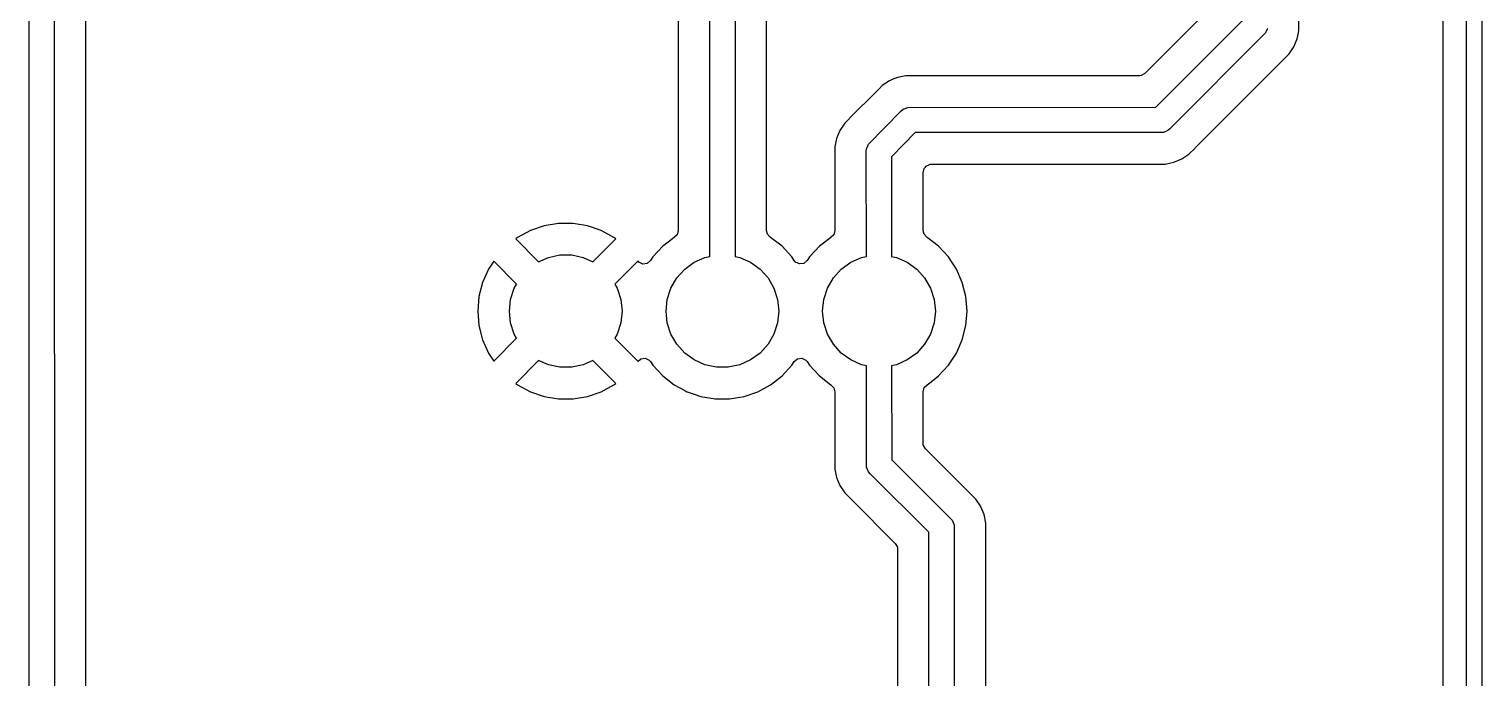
# Model space of a CAD drawing. Extents: x -25 to 25, y -54 to 54.
# Drawn here: x 1.93 to 25.12, y -28.4 to -18.05 of the extents above; entities that cross this region are included whole.
import ezdxf

# ---------------------------------------------------------------- set-up
doc = ezdxf.new("R2010")
doc.units = 0
doc.layers.add('BLACK', color=7, linetype='CONTINUOUS')

msp = doc.modelspace()

# ---------------------------------------------------------------- linework, layer by layer
at = {"layer": 'BLACK', "linetype": 'CONTINUOUS'}
for p, q in [((24.4995, 50.99625), (24.4995, -50.996249)), ((24.877401, -50.989479), (24.875, 51)), ((25.122598, 50.98948), (25.125, -51)), ((22.2037, -18.069311), (22.2037, 4.569309)), ((1.935704, -48.674642), (1.931896, -8.664437)), ((2.334396, -8.665174), (2.338192, -48.555085)), ((12.800382, -21.677363), (12.796828, -11.579614)), ((13.199296, -11.460358), (13.202893, -21.678059)), ((12.2963, -11.842844), (12.2963, -21.264506)), ((2.8387, -30.628711), (2.8387, -15.549994)), ((13.7037, -21.264506), (13.7037, -15.549994)), ((20.759981, -17.744837), (19.744837, -18.759981)), ((19.920951, -19.296876), (21.300681, -17.912151)), ((21.694281, -18.051749), (21.668955, -18.112892)), ((21.699296, -18.039643), (21.694281, -18.051749)), ((22.195383, -18.111119), (22.2037, -18.069311)), ((21.668954, -18.112893), (20.143684, -19.643684)), ((21.668955, -18.112892), (21.668954, -18.112893)), ((22.123611, -18.333327), (22.176657, -18.205262)), ((22.176657, -18.205262), (22.185697, -18.159814)), ((22.185697, -18.159814), (22.195383, -18.111119)), ((20.55367, -19.941511), (21.948579, -18.546602)), ((21.948579, -18.546602), (21.948583, -18.5466)), ((21.948583, -18.5466), (22.0466, -18.448583)), ((22.0466, -18.448583), (22.123611, -18.333327)), ((19.744837, -18.759981), (19.683514, -18.793466)), ((15.502408, -19.002408), (15.4534, -19.051417)), ((15.551416, -18.9534), (15.502408, -19.002408)), ((15.666669, -18.876391), (15.551416, -18.9534)), ((15.666673, -18.876389), (15.666669, -18.876391)), ((15.711701, -18.857738), (15.666673, -18.876389)), ((15.794738, -18.823342), (15.711701, -18.857738)), ((15.794744, -18.82334), (15.794738, -18.823342)), ((15.930689, -18.796299), (15.794744, -18.82334)), ((15.930692, -18.796299), (15.930689, -18.796299)), ((16.069309, -18.796299), (15.930692, -18.796299)), ((16.075423, -18.796299), (16.069309, -18.796299)), ((16.075443, -18.7963), (16.075423, -18.796299)), ((19.657156, -18.7963), (16.075443, -18.7963)), ((19.683514, -18.793466), (19.657156, -18.7963)), ((15.453397, -19.05142), (15.05142, -19.453397)), ((15.4534, -19.051417), (15.453397, -19.05142)), ((15.051417, -19.4534), (15.002408, -19.502408)), ((15.05142, -19.453397), (15.051417, -19.4534)), ((15.331045, -19.887108), (15.856316, -19.356316)), ((15.856316, -19.356316), (15.887108, -19.331045)), ((15.887108, -19.331045), (15.960358, -19.300704)), ((15.960358, -19.300704), (19.920951, -19.296876)), ((14.876386, -19.666676), (14.823343, -19.794735)), ((14.9534, -19.551416), (14.876386, -19.666676)), ((15.002408, -19.502408), (14.9534, -19.551416)), ((16.079662, -19.703123), (15.699487, -20.087294)), ((20.039642, -19.699296), (16.079662, -19.703123)), ((20.039643, -19.699296), (20.039642, -19.699296)), ((20.112892, -19.668955), (20.039643, -19.699296)), ((20.143684, -19.643684), (20.112892, -19.668955)), ((14.823341, -19.794743), (14.796299, -19.930689)), ((14.796299, -19.930689), (14.796299, -20.075421)), ((14.823343, -19.794735), (14.823341, -19.794743)), ((15.300704, -19.960358), (15.308511, -19.941511)), ((15.308511, -19.941511), (15.331045, -19.887108)), ((20.546601, -19.948581), (20.553667, -19.941515)), ((20.553667, -19.941515), (20.55367, -19.941511)), ((14.796299, -20.075421), (14.7963, -20.075442)), ((14.7963, -20.075442), (14.7963, -21.264506)), ((15.2968, -20), (15.300704, -19.960358)), ((15.299329, -21.677587), (15.2968, -20)), ((15.699487, -20.087294), (15.701885, -21.677845)), ((20.160768, -20.185507), (20.205262, -20.176657)), ((20.205262, -20.176657), (20.333327, -20.123611)), ((20.333327, -20.123611), (20.367915, -20.1005)), ((20.367915, -20.1005), (20.448583, -20.0466)), ((20.448583, -20.0466), (20.5466, -19.948583)), ((20.5466, -19.948583), (20.546601, -19.948581)), ((16.2037, -20.342844), (16.223385, -20.275805)), ((16.2037, -21.264506), (16.2037, -20.342844)), ((16.223385, -20.275805), (16.240019, -20.255163)), ((16.240019, -20.255163), (16.255163, -20.240019)), ((16.255163, -20.240019), (16.316486, -20.206534)), ((16.316486, -20.206534), (16.342844, -20.2037)), ((16.342844, -20.2037), (19.924558, -20.2037)), ((19.924558, -20.2037), (19.924578, -20.203701)), ((19.924578, -20.203701), (19.930692, -20.203701)), ((19.930692, -20.203701), (20.06931, -20.203701)), ((20.06931, -20.203701), (20.160768, -20.185507)), ((9.935697, -21.263523), (9.73165, -21.373949)), ((9.935706, -21.26352), (9.935697, -21.263523)), ((10.155139, -21.188188), (9.935706, -21.26352)), ((10.383993, -21.15), (10.155139, -21.188188)), ((10.616007, -21.15), (10.383993, -21.15)), ((10.84486, -21.188188), (10.616007, -21.15)), ((11.064293, -21.26352), (10.84486, -21.188188)), ((11.064302, -21.263523), (11.064293, -21.26352)), ((11.268354, -21.373951), (11.064302, -21.263523)), ((12.276615, -21.331545), (12.235182, -21.369975)), ((12.2963, -21.264506), (12.276615, -21.331545)), ((13.719091, -21.32434), (13.7037, -21.264506)), ((13.764916, -21.369823), (13.719091, -21.32434)), ((14.776615, -21.331545), (14.735182, -21.369975)), ((14.7963, -21.264506), (14.776615, -21.331545)), ((16.219091, -21.32434), (16.2037, -21.264506)), ((16.264916, -21.369823), (16.219091, -21.32434)), ((9.73165, -21.373949), (9.7012, -21.397647)), ((9.7012, -21.397647), (10.066696, -21.763143)), ((10.933302, -21.763142), (11.298797, -21.397647)), ((11.26836, -21.373955), (11.268354, -21.373951)), ((11.298797, -21.397645), (11.26836, -21.373955)), ((11.298797, -21.397647), (11.298797, -21.397645)), ((12.048217, -21.516086), (11.891018, -21.68685)), ((12.134946, -21.448583), (12.048217, -21.516086)), ((12.231374, -21.37353), (12.134946, -21.448583)), ((12.231376, -21.373528), (12.231374, -21.37353)), ((12.235671, -21.370723), (12.231376, -21.373528)), ((12.235182, -21.369975), (12.235671, -21.370723)), ((13.764329, -21.370723), (13.764916, -21.369823)), ((13.768617, -21.373525), (13.764329, -21.370723)), ((13.768626, -21.37353), (13.768617, -21.373525)), ((13.951784, -21.516087), (13.768626, -21.37353)), ((14.108979, -21.686847), (13.951784, -21.516087)), ((14.548216, -21.516087), (14.398016, -21.679249)), ((14.568885, -21.5), (14.548216, -21.516087)), ((14.634946, -21.448583), (14.568885, -21.5)), ((14.731374, -21.37353), (14.634946, -21.448583)), ((14.731376, -21.373528), (14.731374, -21.37353)), ((14.735671, -21.370723), (14.731376, -21.373528)), ((14.735182, -21.369975), (14.735671, -21.370723)), ((16.264329, -21.370723), (16.264916, -21.369823)), ((16.268617, -21.373525), (16.264329, -21.370723)), ((16.268626, -21.37353), (16.268617, -21.373525)), ((16.451784, -21.516087), (16.268626, -21.37353)), ((16.608979, -21.686847), (16.451784, -21.516087)), ((9.348811, -21.752365), (9.264516, -21.88139)), ((9.715353, -22.118907), (9.348811, -21.752365)), ((10.066696, -21.763143), (10.221885, -21.694049)), ((10.221885, -21.694049), (10.405924, -21.65493)), ((10.405924, -21.65493), (10.594076, -21.65493)), ((10.594076, -21.65493), (10.778115, -21.694049)), ((10.778115, -21.694049), (10.933302, -21.763142)), ((11.651186, -21.752365), (11.284645, -22.118905)), ((11.653084, -21.752562), (11.651186, -21.752365)), ((11.667796, -21.76954), (11.653084, -21.752562)), ((11.731132, -21.799042), (11.667796, -21.76954)), ((11.800363, -21.789618), (11.731132, -21.799042)), ((11.85351, -21.744262), (11.800363, -21.789618)), ((11.891018, -21.68685), (11.85351, -21.744262)), ((12.397782, -21.88117), (12.55, -21.770577)), ((12.55, -21.770577), (12.721885, -21.694049)), ((12.721885, -21.694049), (12.800382, -21.677363)), ((13.202893, -21.678059), (13.278115, -21.694049)), ((13.278115, -21.694049), (13.45, -21.770577)), ((13.45, -21.770577), (13.602218, -21.88117)), ((14.108982, -21.686852), (14.108979, -21.686847)), ((14.108984, -21.686854), (14.108982, -21.686852)), ((14.146192, -21.743804), (14.108984, -21.686854)), ((14.168095, -21.769082), (14.146192, -21.743804)), ((14.23143, -21.798584), (14.168095, -21.769082)), ((14.300662, -21.789161), (14.23143, -21.798584)), ((14.353808, -21.743804), (14.300662, -21.789161)), ((14.391015, -21.686854), (14.353808, -21.743804)), ((14.398016, -21.679249), (14.391015, -21.686854)), ((14.897782, -21.88117), (15.05, -21.770577)), ((15.05, -21.770577), (15.221885, -21.694049)), ((15.221885, -21.694049), (15.299329, -21.677587)), ((15.701885, -21.677845), (15.778115, -21.694049)), ((15.778115, -21.694049), (15.95, -21.770577)), ((15.95, -21.770577), (16.102218, -21.88117)), ((16.60898, -21.686849), (16.608979, -21.686847)), ((16.608983, -21.686852), (16.60898, -21.686849)), ((16.735924, -21.881151), (16.608983, -21.686852)), ((9.264516, -21.88139), (9.171317, -22.093864)), ((12.177809, -22.183937), (12.271885, -22.020993)), ((12.271885, -22.020993), (12.397782, -21.88117)), ((13.602218, -21.88117), (13.728115, -22.020993)), ((13.728115, -22.020993), (13.822191, -22.183937)), ((14.677809, -22.183937), (14.771885, -22.020993)), ((14.771885, -22.020993), (14.897782, -21.88117)), ((16.102218, -21.88117), (16.228115, -22.020993)), ((16.228115, -22.020993), (16.322191, -22.183937)), ((16.829157, -22.093699), (16.735924, -21.881151)), ((9.171317, -22.093864), (9.114361, -22.318781)), ((9.619667, -22.362879), (9.677809, -22.183937)), ((9.677809, -22.183937), (9.715353, -22.118907)), ((11.284645, -22.118905), (11.322191, -22.183937)), ((11.322191, -22.183937), (11.380333, -22.362879)), ((12.119667, -22.362879), (12.177809, -22.183937)), ((13.822191, -22.183937), (13.880333, -22.362879)), ((14.619667, -22.362879), (14.677809, -22.183937)), ((16.322191, -22.183937), (16.380333, -22.362879)), ((16.886133, -22.318691), (16.829157, -22.093699)), ((9.114361, -22.318781), (9.095202, -22.549994)), ((9.6, -22.55), (9.619667, -22.362879)), ((11.380333, -22.362879), (11.4, -22.55)), ((12.1, -22.55), (12.119667, -22.362879)), ((13.880333, -22.362879), (13.9, -22.55)), ((14.6, -22.55), (14.619667, -22.362879)), ((16.380333, -22.362879), (16.4, -22.55)), ((16.886135, -22.318702), (16.886133, -22.318691)), ((16.9053, -22.549993), (16.886135, -22.318702)), ((9.095202, -22.549994), (9.095202, -22.550005)), ((9.095202, -22.550005), (9.114361, -22.781218)), ((9.619667, -22.737121), (9.6, -22.55)), ((11.4, -22.55), (11.380333, -22.737121)), ((12.119667, -22.737121), (12.1, -22.55)), ((13.9, -22.55), (13.880333, -22.737121)), ((14.619667, -22.737121), (14.6, -22.55)), ((16.4, -22.55), (16.380333, -22.737121)), ((16.886135, -22.781297), (16.9053, -22.550006)), ((16.9053, -22.550006), (16.9053, -22.549993)), ((9.114361, -22.781218), (9.171317, -23.006135)), ((9.677809, -22.916063), (9.619667, -22.737121)), ((9.715353, -22.981091), (9.677809, -22.916063)), ((11.322191, -22.916063), (11.284645, -22.981092)), ((11.380333, -22.737121), (11.322191, -22.916063)), ((12.177809, -22.916063), (12.119667, -22.737121)), ((12.271885, -23.079007), (12.177809, -22.916063)), ((13.822191, -22.916063), (13.728115, -23.079007)), ((13.880333, -22.737121), (13.822191, -22.916063)), ((14.677809, -22.916063), (14.619667, -22.737121)), ((14.771885, -23.079007), (14.677809, -22.916063)), ((16.322191, -22.916063), (16.228115, -23.079007)), ((16.380333, -22.737121), (16.322191, -22.916063)), ((16.829157, -23.0063), (16.886134, -22.781305)), ((16.886134, -22.781305), (16.886135, -22.781297)), ((9.171317, -23.006135), (9.264515, -23.218606)), ((9.348812, -23.347633), (9.715353, -22.981091)), ((11.284645, -22.981092), (11.651186, -23.347633)), ((12.397782, -23.21883), (12.271885, -23.079007)), ((13.728115, -23.079007), (13.602218, -23.21883)), ((14.897782, -23.21883), (14.771885, -23.079007)), ((16.228115, -23.079007), (16.102218, -23.21883)), ((16.735924, -23.218849), (16.829157, -23.0063)), ((9.264515, -23.218606), (9.348812, -23.347633)), ((10.066695, -23.336856), (9.701201, -23.702351)), ((10.221885, -23.405951), (10.066695, -23.336856)), ((10.405924, -23.44507), (10.221885, -23.405951)), ((10.778115, -23.405951), (10.594076, -23.44507)), ((10.933304, -23.336856), (10.778115, -23.405951)), ((11.298798, -23.70235), (10.933304, -23.336856)), ((11.651186, -23.347633), (11.655967, -23.347137)), ((11.655967, -23.347137), (11.699036, -23.31038)), ((11.699036, -23.31038), (11.768268, -23.300956)), ((11.768268, -23.300956), (11.831604, -23.330457)), ((11.831604, -23.330457), (11.853509, -23.355737)), ((11.853509, -23.355737), (11.891016, -23.413147)), ((11.891016, -23.413147), (11.891019, -23.413151)), ((11.891019, -23.413151), (11.891021, -23.413153)), ((11.891021, -23.413153), (12.048216, -23.583913)), ((12.55, -23.329423), (12.397782, -23.21883)), ((12.721885, -23.405951), (12.55, -23.329423)), ((12.905924, -23.44507), (12.721885, -23.405951)), ((13.278115, -23.405951), (13.094076, -23.44507)), ((13.45, -23.329423), (13.278115, -23.405951)), ((13.602218, -23.21883), (13.45, -23.329423)), ((13.951784, -23.583913), (14.108979, -23.413153)), ((14.108979, -23.413153), (14.146191, -23.356196)), ((14.146191, -23.356196), (14.199337, -23.310839)), ((14.199337, -23.310839), (14.268569, -23.301415)), ((14.268569, -23.301415), (14.331904, -23.330917)), ((14.331904, -23.330917), (14.353809, -23.356196)), ((14.353809, -23.356196), (14.391016, -23.413147)), ((14.391016, -23.413147), (14.391019, -23.413151)), ((14.391019, -23.413151), (14.391021, -23.413153)), ((14.391021, -23.413153), (14.548216, -23.583913)), ((15.05, -23.329423), (14.897782, -23.21883)), ((15.221885, -23.405951), (15.05, -23.329423)), ((15.298167, -23.422165), (15.221885, -23.405951)), ((15.300704, -25.039642), (15.298167, -23.422165)), ((15.778115, -23.405951), (15.700726, -23.4224)), ((15.700726, -23.4224), (15.703075, -24.920745)), ((15.95, -23.329423), (15.778115, -23.405951)), ((16.102218, -23.21883), (15.95, -23.329423)), ((16.451784, -23.583913), (16.608979, -23.413153)), ((16.608979, -23.413153), (16.735924, -23.218849)), ((10.594076, -23.44507), (10.405924, -23.44507)), ((12.048216, -23.583913), (12.048219, -23.583915)), ((12.048219, -23.583915), (12.048222, -23.583918)), ((12.048222, -23.583918), (12.231365, -23.726464)), ((13.094076, -23.44507), (12.905924, -23.44507)), ((13.830129, -23.6786), (13.951784, -23.583913)), ((14.548216, -23.583913), (14.548219, -23.583915)), ((14.548219, -23.583915), (14.548222, -23.583918)), ((14.548222, -23.583918), (14.731365, -23.726464)), ((16.330129, -23.6786), (16.451784, -23.583913)), ((9.701201, -23.702351), (9.731649, -23.72605)), ((9.731649, -23.72605), (9.935697, -23.836476)), ((9.935697, -23.836476), (9.935706, -23.836479)), ((9.935706, -23.836479), (10.155139, -23.911811)), ((10.84486, -23.911811), (11.064293, -23.836479)), ((11.064293, -23.836479), (11.064301, -23.836476)), ((11.064301, -23.836476), (11.268355, -23.726047)), ((11.268355, -23.726047), (11.298797, -23.702351)), ((11.298797, -23.702351), (11.298798, -23.70235)), ((12.231365, -23.726464), (12.231371, -23.726468)), ((12.231371, -23.726468), (12.231374, -23.72647)), ((12.231374, -23.72647), (12.39886, -23.817109)), ((12.39886, -23.817109), (12.434652, -23.836479)), ((12.434652, -23.836479), (12.435497, -23.836936)), ((12.435497, -23.836936), (12.549487, -23.876068)), ((12.549487, -23.876068), (12.655015, -23.912297)), ((13.344981, -23.912298), (13.564503, -23.836936)), ((13.564503, -23.836936), (13.768626, -23.72647)), ((13.768626, -23.72647), (13.76917, -23.726047)), ((13.76917, -23.726047), (13.830129, -23.6786)), ((14.731365, -23.726464), (14.735666, -23.729274)), ((14.735666, -23.729274), (14.735077, -23.730174)), ((14.735077, -23.730174), (14.780904, -23.775651)), ((14.780904, -23.775651), (14.7963, -23.835494)), ((14.7963, -23.835494), (14.7963, -24.925556)), ((16.2037, -23.835494), (16.223385, -23.768455)), ((16.2037, -24.657155), (16.2037, -23.835494)), ((16.223385, -23.768455), (16.264822, -23.730021)), ((16.264334, -23.729274), (16.268619, -23.726473)), ((16.264822, -23.730021), (16.264334, -23.729274)), ((16.268619, -23.726473), (16.268626, -23.72647)), ((16.268626, -23.72647), (16.26917, -23.726047)), ((16.26917, -23.726047), (16.330129, -23.6786)), ((10.155139, -23.911811), (10.383993, -23.95)), ((10.383993, -23.95), (10.616007, -23.95)), ((10.616007, -23.95), (10.84486, -23.911811)), ((12.655015, -23.912297), (12.655017, -23.912297)), ((12.655017, -23.912297), (12.655019, -23.912298)), ((12.655019, -23.912298), (12.883951, -23.9505)), ((12.883951, -23.9505), (12.883952, -23.9505)), ((12.883952, -23.9505), (13.116048, -23.9505)), ((13.116048, -23.9505), (13.116049, -23.9505)), ((13.116049, -23.9505), (13.344981, -23.912298)), ((16.206534, -24.683513), (16.2037, -24.657155)), ((16.240019, -24.744836), (16.206534, -24.683513)), ((16.948582, -25.453399), (16.240019, -24.744836)), ((14.7963, -24.925556), (14.796299, -24.925582)), ((14.796299, -24.925582), (14.796299, -24.930692)), ((14.796299, -24.930692), (14.796299, -25.069308)), ((15.300704, -25.039643), (15.300704, -25.039642)), ((15.331045, -25.112892), (15.300704, -25.039643)), ((15.703075, -24.920745), (16.643684, -25.856316)), ((14.796299, -25.06931), (14.796298, -25.06931)), ((14.796298, -25.06931), (14.823341, -25.205256)), ((14.796299, -25.069308), (14.796299, -25.06931)), ((14.823341, -25.205256), (14.823343, -25.205264)), ((14.823343, -25.205264), (14.876386, -25.333323)), ((15.356316, -25.143684), (15.331045, -25.112892)), ((16.296822, -26.079152), (15.356316, -25.143684)), ((14.876386, -25.333323), (14.876389, -25.333327)), ((14.876389, -25.333327), (14.9534, -25.448583)), ((14.9534, -25.448583), (15.051417, -25.5466)), ((16.948583, -25.4534), (16.948582, -25.453399)), ((17.0466, -25.551417), (16.948583, -25.4534)), ((15.051417, -25.5466), (15.051418, -25.5466)), ((15.051418, -25.5466), (15.058485, -25.553667)), ((15.058485, -25.553667), (15.058484, -25.553667)), ((15.058484, -25.553667), (15.058488, -25.55367)), ((15.058488, -25.55367), (15.759981, -26.255163)), ((17.123611, -25.666673), (17.0466, -25.551417)), ((17.123611, -25.666674), (17.123611, -25.666673)), ((17.123611, -25.666676), (17.123611, -25.666674)), ((17.124292, -25.667694), (17.123611, -25.666676)), ((17.125935, -25.672285), (17.124292, -25.667694)), ((17.176658, -25.794739), (17.125935, -25.672285)), ((16.643684, -25.856316), (16.668955, -25.887108)), ((16.668955, -25.887108), (16.699296, -25.960358)), ((16.699296, -25.960358), (16.7032, -40)), ((17.176658, -25.794743), (17.176658, -25.794739)), ((17.176659, -25.794744), (17.176658, -25.794743)), ((17.203701, -25.930689), (17.176659, -25.794744)), ((17.203701, -26.075422), (17.203701, -25.930689)), ((16.300668, -39.912065), (16.296822, -26.079152)), ((17.2037, -26.075443), (17.203701, -26.075422)), ((17.2037, -39.925555), (17.2037, -26.075443)), ((15.759981, -26.255163), (15.793466, -26.316486)), ((15.793466, -26.316486), (15.7963, -26.342844)), ((15.7963, -26.342844), (15.7963, -39.657155))]:
    msp.add_line(p, q, dxfattribs=at)

doc.saveas('drawing.dxf')
